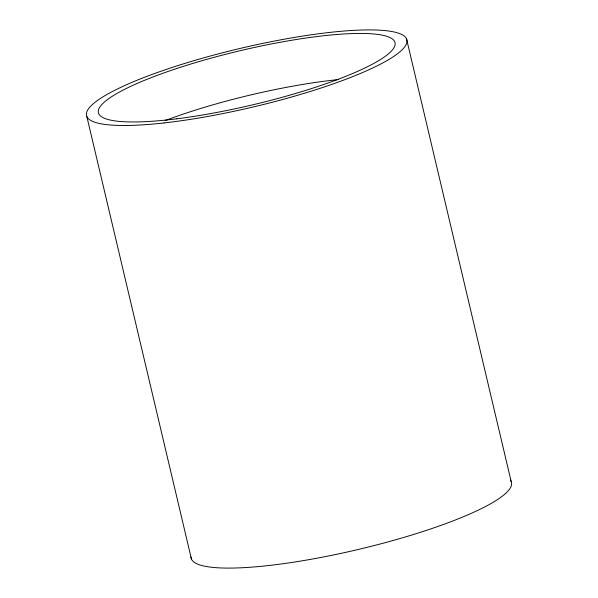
<?xml version="1.0" encoding="UTF-8"?>
<svg xmlns="http://www.w3.org/2000/svg" width="598" height="598" viewBox="0 0 598 598"><rect width="100%" height="100%" fill="white"/><g stroke="black" fill="none" stroke-linecap="round" stroke-linejoin="round"><path stroke-width="0.9" d="M406.565 38.997L511.193 481.592M86.807 116.408L191.435 559.003M165.1 120.594A152.4 27.777 -13.3 0 1 338.588 79.549M510.356 480.164A164.57 29.99 -13.3 0 1 361.88 548.605A164.57 29.99 -13.3 0 1 191.009 557.067M176.791 118.8A152.4 27.777 -13.3 0 0 395.061 42.907A152.4 27.777 -13.3 0 0 168.21 71.401A152.4 27.777 -13.3 0 0 176.791 118.8M164.144 122.926A164.57 29.99 -13.3 0 0 406.969 41.673A164.57 29.99 -13.3 0 0 168.95 68.508A164.57 29.99 -13.3 0 0 164.144 122.926"/></g></svg>
